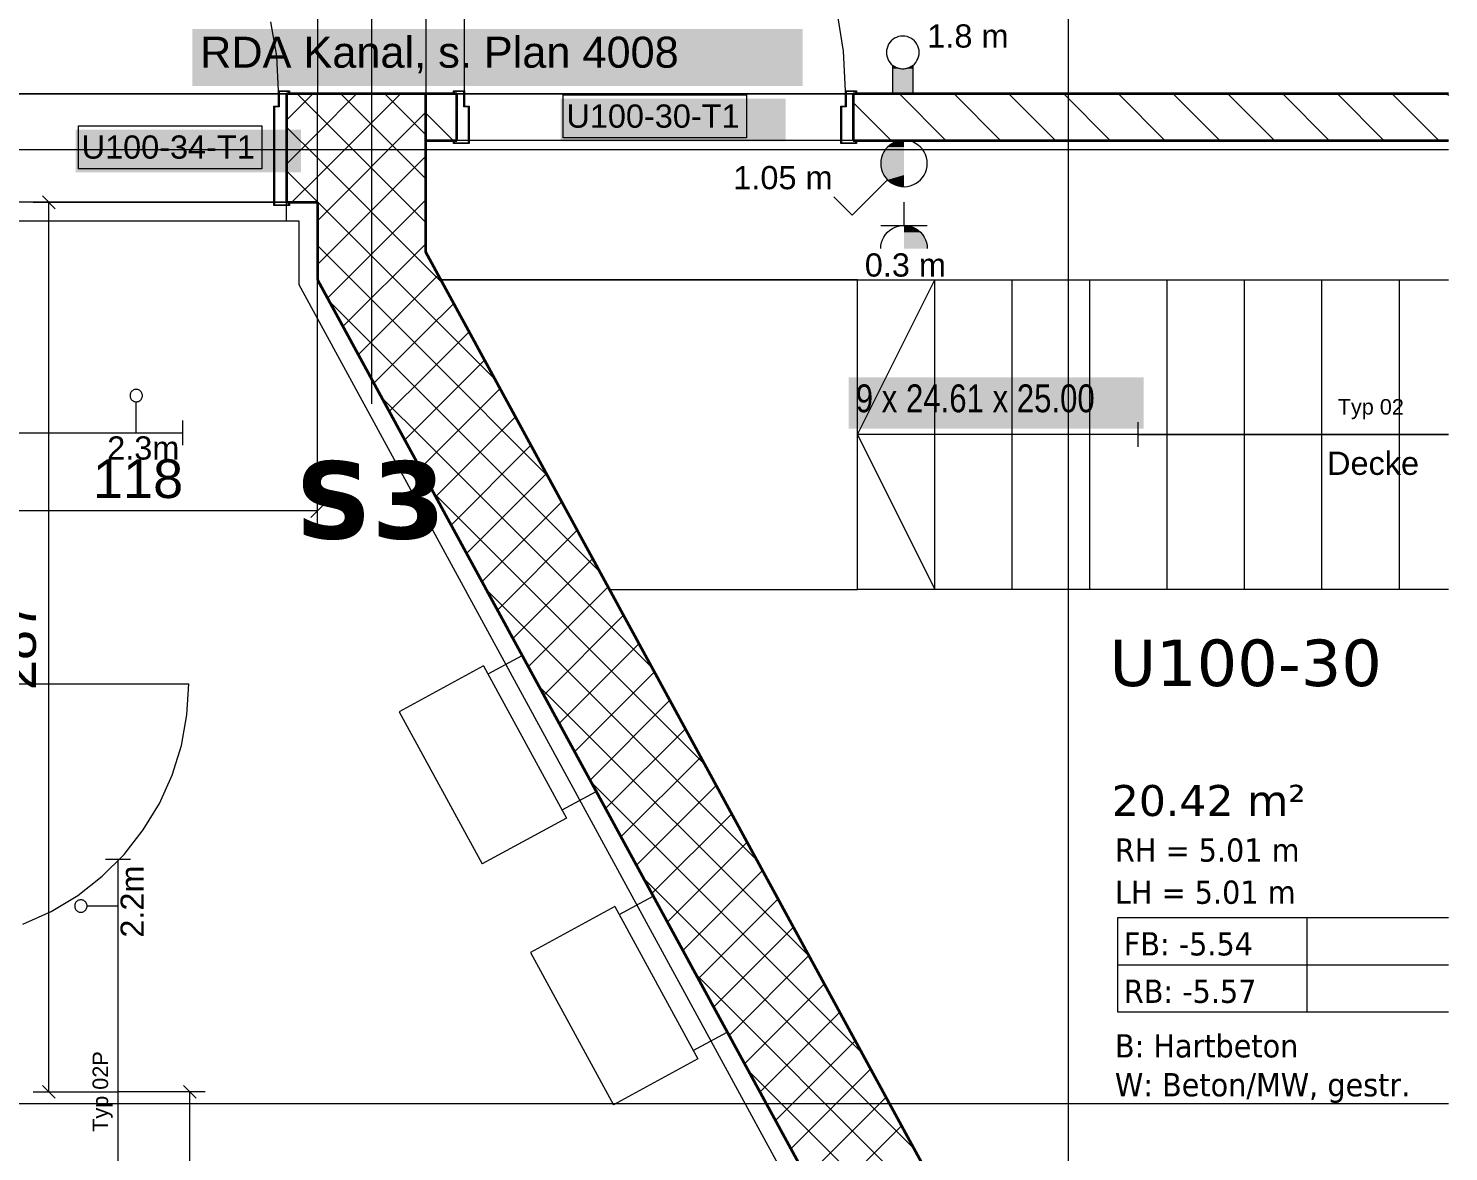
# Model space of a CAD drawing. Extents: x -1067 to 613, y -179 to 712.
# Drawn here: x 107.1 to 198.8, y 111.5 to 184 of the extents above; entities that cross this region are included whole.
import ezdxf
from ezdxf.lldxf.tags import DXFTag

# ---------------------------------------------------------------- set-up
doc = ezdxf.new("R2010")
doc.units = 0
doc.layers.get('0').update_dxf_attribs({"lineweight": 13})
for name, color, linetype, lineweight in [('A-____-NOTE-TEXT', 7, 'Continuous', 9), ('A-AREA-____-IDEN', 7, 'Continuous', 5), ('A-DOOR-____-IDEN', 7, 'Continuous', 5), ('A-DOOR-____-OTLN', 7, 'Continuous', 9), ('A-DOOR-FRAM-MCUT', 7, 'Continuous', 9), ('A-DOOR-OPNG-OTLN', 7, 'Continuous', 9), ('A-FLOR-____-OTLN', 7, 'Continuous', 9), ('A-FLOR-____-OVHD', 7, 'Strichpunkt - Fein', 9), ('A-WALL-____-MCUT', 7, 'Continuous', 35), ('A-WALL-____-PATT', 7, 'Continuous', 35), ('S-GRID-____-OTLN', 7, 'Continuous', 5), ('S-STRS-____-IDEN', 7, 'Continuous', 9), ('S-STRS-____-OTLN', 7, 'Continuous', 9)]:
    doc.layers.add(name, color=color, linetype=linetype, lineweight=lineweight)
for name, color, linetype, lineweight, true_color in [('A-DETL-____-OTLN', 5, 'Continuous', 9, 0x0000ff), ('EL01_VVV_Mass', 7, 'Continuous', 13, 0xb2b200), ('EL01_WAN_Brandmeldeanlagen', 7, 'Continuous', 13, 0xff8000), ('EL01_WAN_Kraft', 1, 'Continuous', 13, 0xff0000), ('EL01_WAN_Leuchten', 7, 'Continuous', 13, 0x0080ff), ('EL01_WAN_Leuchtentyp', 7, 'Continuous', 13, 0x0099ff), ('EL01_WAN_Licht', 7, 'Continuous', 13, 0x0080ff), ('S-GRID-____-IDEN', 7, 'Continuous', 9, 0x5555aa)]:
    doc.layers.add(name, color=color, linetype=linetype, lineweight=lineweight, true_color=true_color)
doc.styles.get("Standard").update_dxf_attribs({"font": 'arial.ttf'})
tags = doc.linetypes.add('_Rasterlinie_', pattern=[0.375, 0.2, -0.05, 0.075, -0.05]).pattern_tags.tags
tags[10:11] = [DXFTag(74, 4), DXFTag(75, 0), DXFTag(340, '0'), DXFTag(46, 1.0), DXFTag(50, 0.0), DXFTag(44, 0.0), DXFTag(45, 0.0)]
tags[8:9] = [DXFTag(74, 4), DXFTag(75, 0), DXFTag(340, '0'), DXFTag(46, 1.0), DXFTag(50, 0.0), DXFTag(44, 0.0), DXFTag(45, 0.0)]
tags[6:7] = [DXFTag(74, 4), DXFTag(75, 0), DXFTag(340, '0'), DXFTag(46, 1.0), DXFTag(50, 0.0), DXFTag(44, 0.0), DXFTag(45, 0.0)]
tags[4:5] = [DXFTag(74, 4), DXFTag(75, 0), DXFTag(340, '0'), DXFTag(46, 1.0), DXFTag(50, 0.0), DXFTag(44, 0.0), DXFTag(45, 0.0)]
tags = doc.linetypes.add('_Verdeckte Linien_', pattern=[0.15, 0.1, -0.05]).pattern_tags.tags
tags[6:7] = [DXFTag(74, 4), DXFTag(75, 0), DXFTag(340, '0'), DXFTag(46, 1.0), DXFTag(50, 0.0), DXFTag(44, 0.0), DXFTag(45, 0.0)]
tags[4:5] = [DXFTag(74, 4), DXFTag(75, 0), DXFTag(340, '0'), DXFTag(46, 1.0), DXFTag(50, 0.0), DXFTag(44, 0.0), DXFTag(45, 0.0)]
tags = doc.linetypes.add('Gestrichelt', pattern=[0.1, 0.05, -0.05]).pattern_tags.tags
tags[6:7] = [DXFTag(74, 4), DXFTag(75, 0), DXFTag(340, '0'), DXFTag(46, 1.0), DXFTag(50, 0.0), DXFTag(44, 0.0), DXFTag(45, 0.0)]
tags[4:5] = [DXFTag(74, 4), DXFTag(75, 0), DXFTag(340, '0'), DXFTag(46, 1.0), DXFTag(50, 0.0), DXFTag(44, 0.0), DXFTag(45, 0.0)]
tags = doc.linetypes.add('Grundrissdarstellung Sturz', pattern=[0.25, 0.15, -0.05, 0, -0.05]).pattern_tags.tags
tags[10:11] = [DXFTag(74, 4), DXFTag(75, 0), DXFTag(340, '0'), DXFTag(46, 1.0), DXFTag(50, 0.0), DXFTag(44, 0.0), DXFTag(45, 0.0)]
tags[8:9] = [DXFTag(74, 4), DXFTag(75, 0), DXFTag(340, '0'), DXFTag(46, 1.0), DXFTag(50, 0.0), DXFTag(44, 0.0), DXFTag(45, 0.0)]
tags[6:7] = [DXFTag(74, 4), DXFTag(75, 0), DXFTag(340, '0'), DXFTag(46, 1.0), DXFTag(50, 0.0), DXFTag(44, 0.0), DXFTag(45, 0.0)]
tags[4:5] = [DXFTag(74, 4), DXFTag(75, 0), DXFTag(340, '0'), DXFTag(46, 1.0), DXFTag(50, 0.0), DXFTag(44, 0.0), DXFTag(45, 0.0)]
tags = doc.linetypes.add('Strichpunkt - Fein', pattern=[0.2, 0.1, -0.05, 0, -0.05]).pattern_tags.tags
tags[10:11] = [DXFTag(74, 4), DXFTag(75, 0), DXFTag(340, '0'), DXFTag(46, 1.0), DXFTag(50, 0.0), DXFTag(44, 0.0), DXFTag(45, 0.0)]
tags[8:9] = [DXFTag(74, 4), DXFTag(75, 0), DXFTag(340, '0'), DXFTag(46, 1.0), DXFTag(50, 0.0), DXFTag(44, 0.0), DXFTag(45, 0.0)]
tags[6:7] = [DXFTag(74, 4), DXFTag(75, 0), DXFTag(340, '0'), DXFTag(46, 1.0), DXFTag(50, 0.0), DXFTag(44, 0.0), DXFTag(45, 0.0)]
tags[4:5] = [DXFTag(74, 4), DXFTag(75, 0), DXFTag(340, '0'), DXFTag(46, 1.0), DXFTag(50, 0.0), DXFTag(44, 0.0), DXFTag(45, 0.0)]

# ---------------------------------------------------------------- blocks, each defined once
blk = doc.blocks.new('Referenz-A0UNPC4Q6I', base_point=(-1062.181, -175.856))
at = {"layer": 'A-____-NOTE-TEXT', "color": 7, "linetype": 'Continuous', "lineweight": 5, "ltscale": 0.13, "true_color": 0xffffff}
for points in [[(117.732, 180.295), (157.133, 180.295), (117.732, 183.97)], [(157.133, 180.295), (117.732, 183.97), (157.133, 183.97)]]:
    blk.add_solid(points, dxfattribs=at)
at = {"layer": 'A-AREA-____-IDEN', "color": 0, "linetype": 'Continuous', "ltscale": 0.13}
for p, q in [((177.484, 126.599), (198.844, 126.599)), ((177.484, 120.476), (177.484, 126.599)), ((189.684, 126.599), (189.684, 120.476)), ((177.484, 123.538), (198.844, 123.538)), ((198.844, 120.476), (177.484, 120.476))]:
    blk.add_line(p, q, dxfattribs=at)
at = {"layer": 'A-DETL-____-OTLN', "color": 0, "linetype": 'Gestrichelt', "ltscale": 0.13}
for p, q in [((136.823, 142.32), (139.018, 143.516)), ((136.536, 142.847), (131.091, 139.881)), ((136.536, 142.847), (141.893, 133.012)), ((136.536, 142.847), (141.893, 133.012)), ((131.091, 139.881), (136.449, 130.046)), ((141.606, 133.539), (143.802, 134.734)), ((141.893, 133.012), (136.449, 130.046)), ((145.29, 126.777), (147.485, 127.973)), ((145.003, 127.304), (139.558, 124.338)), ((145.003, 127.304), (150.36, 117.468)), ((145.003, 127.304), (150.36, 117.468)), ((139.558, 124.338), (144.916, 114.502)), ((150.073, 117.995), (152.269, 119.191)), ((150.36, 117.468), (144.916, 114.502))]:
    blk.add_line(p, q, dxfattribs=at)
at = {"layer": 'A-DOOR-____-IDEN', "color": 0, "linetype": 'Continuous', "ltscale": 0.13}
for p, q in [((141.682, 179.712), (153.522, 179.712)), ((141.682, 176.932), (141.682, 179.712)), ((153.522, 179.712), (153.522, 176.932)), ((110.382, 177.712), (122.222, 177.712)), ((110.382, 174.932), (110.382, 177.712)), ((122.222, 177.712), (122.222, 174.932)), ((153.522, 176.932), (141.682, 176.932)), ((122.222, 174.932), (110.382, 174.932))]:
    blk.add_line(p, q, dxfattribs=at)
at = {"layer": 'A-DOOR-____-IDEN', "color": 7, "linetype": 'Continuous', "ltscale": 0.13, "true_color": 0xffffff}
for points in [[(141.507, 176.71), (156.046, 176.71), (141.507, 179.469)], [(156.046, 176.71), (141.507, 179.469), (156.046, 179.469)], [(110.207, 174.71), (124.746, 174.71), (110.207, 177.469)], [(124.746, 174.71), (110.207, 177.469), (124.746, 177.469)]]:
    blk.add_solid(points, dxfattribs=at)
at = {"layer": 'A-DOOR-____-OTLN', "color": 0, "linetype": 'Grundrissdarstellung Sturz', "ltscale": 0.13}
for p, q in [((125.803, 207.776), (125.803, 179.776)), ((132.803, 207.776), (132.803, 179.776)), ((123.803, 179.776), (102.803, 179.776)), ((160.403, 179.776), (134.803, 179.776)), ((160.403, 176.776), (134.803, 176.776)), ((123.803, 172.776), (102.803, 172.776))]:
    blk.add_line(p, q, dxfattribs=at)
at = {"layer": 'A-DOOR-FRAM-MCUT', "color": 0, "linetype": 'Continuous', "ltscale": 0.13}
for p, q in [((123.303, 178.976), (123.303, 179.976)), ((123.303, 179.976), (124.003, 179.976)), ((123.343, 179.936), (123.343, 178.936)), ((123.963, 179.936), (123.343, 179.936)), ((123.963, 179.776), (123.963, 179.936)), ((124.003, 179.776), (123.963, 179.776)), ((124.003, 179.976), (124.003, 179.776)), ((134.603, 179.776), (134.603, 179.976)), ((134.603, 179.976), (135.303, 179.976)), ((134.643, 179.776), (134.603, 179.776)), ((134.643, 179.936), (134.643, 179.776)), ((135.263, 179.936), (134.643, 179.936)), ((135.263, 178.936), (135.263, 179.936)), ((135.303, 179.976), (135.303, 178.976)), ((159.903, 178.976), (159.903, 179.976)), ((159.903, 179.976), (160.603, 179.976)), ((159.943, 179.936), (159.943, 178.936)), ((160.563, 179.936), (159.943, 179.936)), ((160.563, 179.776), (160.563, 179.936)), ((160.603, 179.776), (160.563, 179.776)), ((160.603, 179.976), (160.603, 179.776)), ((123.003, 178.976), (123.303, 178.976)), ((123.003, 172.576), (123.003, 178.976)), ((123.043, 178.936), (123.043, 172.616)), ((123.343, 178.936), (123.043, 178.936)), ((135.563, 178.936), (135.263, 178.936)), ((135.303, 178.976), (135.603, 178.976)), ((135.563, 176.616), (135.563, 178.936)), ((135.603, 178.976), (135.603, 176.576)), ((159.603, 178.976), (159.903, 178.976)), ((159.603, 176.576), (159.603, 178.976)), ((159.643, 178.936), (159.643, 176.616)), ((159.943, 178.936), (159.643, 178.936)), ((134.603, 176.776), (134.643, 176.776)), ((134.603, 176.576), (134.603, 176.776)), ((135.603, 176.576), (134.603, 176.576)), ((134.643, 176.776), (134.643, 176.616)), ((134.643, 176.616), (135.563, 176.616)), ((160.603, 176.576), (159.603, 176.576)), ((159.643, 176.616), (160.563, 176.616)), ((160.563, 176.776), (160.603, 176.776)), ((160.563, 176.616), (160.563, 176.776)), ((160.603, 176.776), (160.603, 176.576)), ((124.003, 172.576), (123.003, 172.576)), ((123.043, 172.616), (123.963, 172.616)), ((123.963, 172.776), (124.003, 172.776)), ((123.963, 172.616), (123.963, 172.776)), ((124.003, 172.776), (124.003, 172.576))]:
    blk.add_line(p, q, dxfattribs=at)
at = {"layer": 'A-DOOR-OPNG-OTLN', "color": 0, "linetype": 'Continuous', "ltscale": 0.13}
for p, q in [((135.303, 179.976), (135.303, 204.576)), ((123.177, 182.215), (122.802, 184.426)), ((159.768, 182.547), (159.365, 185.09)), ((159.903, 179.976), (159.768, 182.547)), ((123.303, 179.976), (123.177, 182.215)), ((100.903, 141.676), (117.503, 141.676)), ((117.382, 139.675), (117.503, 141.676)), ((117.021, 137.703), (117.382, 139.675)), ((116.424, 135.789), (117.021, 137.703)), ((115.602, 133.961), (116.424, 135.789)), ((114.565, 132.246), (115.602, 133.961)), ((113.328, 130.668), (114.565, 132.246)), ((111.911, 129.251), (113.328, 130.668)), ((110.333, 128.014), (111.911, 129.251)), ((108.617, 126.977), (110.333, 128.014)), ((106.789, 126.155), (108.617, 126.977))]:
    blk.add_line(p, q, dxfattribs=at)
at = {"layer": 'A-FLOR-____-OTLN', "color": 0, "linetype": 'Continuous', "ltscale": 0.13}
for p, q in [((103.303, 179.776), (123.303, 179.776)), ((123.343, 179.776), (123.803, 179.776)), ((134.803, 179.776), (135.263, 179.776)), ((135.303, 179.776), (159.903, 179.776)), ((159.943, 179.776), (160.403, 179.776)), ((135.563, 176.776), (134.803, 176.776)), ((159.603, 176.776), (135.603, 176.776)), ((160.403, 176.776), (159.643, 176.776)), ((123.004, 172.776), (103.602, 172.776)), ((123.803, 172.776), (123.043, 172.776)), ((133.774, 167.776), (198.844, 167.776))]:
    blk.add_line(p, q, dxfattribs=at)
at = {"layer": 'A-FLOR-____-OVHD', "color": 0, "linetype": 'Strichpunkt - Fein', "ltscale": 0.13}
for p, q in [((123.803, 171.576), (123.803, 172.776)), ((42.203, 171.576), (124.603, 171.576)), ((124.603, 171.576), (124.603, 167.47)), ((124.603, 167.47), (169.103, 85.779))]:
    blk.add_line(p, q, dxfattribs=at)
at = {"layer": 'A-WALL-____-MCUT', "color": 0, "linetype": 'Continuous', "ltscale": 0.35}
for p, q in [((123.803, 179.776), (123.803, 172.776)), ((134.803, 179.776), (123.803, 179.776)), ((132.803, 169.559), (132.803, 179.776)), ((134.803, 176.776), (134.803, 179.776)), ((198.844, 179.776), (160.403, 179.776)), ((160.403, 179.776), (160.403, 176.776)), ((132.803, 176.776), (134.803, 176.776)), ((160.403, 176.776), (198.844, 176.776)), ((123.803, 172.776), (125.803, 172.776)), ((125.803, 172.776), (125.803, 167.776)), ((178.303, 86.031), (132.803, 169.559)), ((125.803, 167.776), (170.303, 86.084))]:
    blk.add_line(p, q, dxfattribs=at)
at = {"layer": 'A-WALL-____-MCUT', "color": 0, "linetype": 'Continuous', "lineweight": 9, "ltscale": 0.13}
blk.add_line((125.803, 172.776), (125.803, 179.776), dxfattribs=at)
at = {"layer": 'A-WALL-____-PATT', "color": 0, "linetype": 'Continuous', "lineweight": 9, "ltscale": 0.13}
for p, q in [((123.803, 178.073), (125.505, 179.776)), ((125.803, 178.468), (124.495, 179.776)), ((125.803, 177.245), (128.334, 179.776)), ((125.803, 174.416), (131.162, 179.776)), ((132.803, 174.296), (127.323, 179.776)), ((132.803, 177.125), (130.152, 179.776)), ((163.386, 179.776), (166.386, 176.776)), ((166.921, 179.776), (169.921, 176.776)), ((170.457, 179.776), (173.457, 176.776)), ((173.992, 179.776), (176.992, 176.776)), ((177.528, 179.776), (180.528, 176.776)), ((181.064, 179.776), (184.064, 176.776)), ((184.599, 179.776), (187.599, 176.776)), ((188.135, 179.776), (191.135, 176.776)), ((191.67, 179.776), (194.67, 176.776)), ((195.206, 179.776), (198.206, 176.776)), ((198.741, 179.776), (198.844, 179.673)), ((160.403, 179.223), (162.85, 176.776)), ((125.803, 171.588), (132.803, 178.588)), ((132.803, 171.468), (125.803, 178.468)), ((132.803, 178.539), (134.566, 176.776)), ((125.803, 175.639), (123.803, 177.639)), ((123.803, 175.245), (125.803, 177.245)), ((125.803, 168.76), (132.803, 175.76)), ((132.803, 168.639), (125.803, 175.639)), ((125.803, 172.811), (123.803, 174.811)), ((124.162, 172.776), (125.803, 174.416)), ((132.803, 165.811), (125.803, 172.811)), ((126.453, 166.582), (132.803, 172.931)), ((132.803, 162.982), (125.803, 169.982)), ((127.451, 164.751), (132.803, 170.103)), ((133.903, 167.539), (132.803, 168.639)), ((132.803, 167.274), (133.609, 168.08)), ((128.448, 162.92), (132.803, 167.274)), ((132.803, 160.154), (126.547, 166.41)), ((132.803, 164.446), (134.606, 166.249)), ((137.287, 161.327), (132.803, 165.811)), ((129.446, 161.089), (132.803, 164.446)), ((132.803, 161.617), (135.603, 164.418)), ((140.671, 155.114), (132.803, 162.982)), ((132.803, 158.789), (136.601, 162.587)), ((130.443, 159.258), (132.803, 161.617)), ((132.803, 155.961), (137.598, 160.756)), ((132.803, 157.326), (129.931, 160.198)), ((144.056, 148.901), (132.803, 160.154)), ((131.441, 157.427), (132.803, 158.789)), ((133.435, 153.765), (138.596, 158.925)), ((147.44, 142.689), (132.803, 157.326)), ((134.433, 151.934), (139.593, 157.094)), ((132.438, 155.596), (132.803, 155.961)), ((135.43, 150.102), (140.59, 155.263)), ((150.824, 136.476), (133.315, 153.985)), ((136.428, 148.271), (141.588, 153.432)), ((137.425, 146.44), (142.585, 151.601)), ((138.422, 144.609), (143.583, 149.77)), ((154.208, 130.263), (136.7, 147.772)), ((139.42, 142.778), (144.58, 147.939)), ((140.417, 140.947), (145.577, 146.108)), ((141.415, 139.116), (146.575, 144.277)), ((142.412, 137.285), (147.572, 142.446)), ((157.593, 124.051), (140.084, 141.559)), ((143.409, 135.454), (148.57, 140.615)), ((144.407, 133.623), (149.567, 138.784)), ((145.404, 131.792), (150.565, 136.953)), ((160.977, 117.838), (143.468, 135.347)), ((146.402, 129.961), (151.562, 135.122)), ((147.399, 128.13), (152.559, 133.291)), ((148.397, 126.299), (153.557, 131.46)), ((149.394, 124.468), (154.554, 129.629)), ((164.361, 111.625), (146.852, 129.134)), ((150.391, 122.637), (155.552, 127.798)), ((151.389, 120.806), (156.549, 125.967)), ((152.386, 118.975), (157.546, 124.136)), ((167.745, 105.413), (150.237, 122.921)), ((153.384, 117.144), (158.544, 122.305)), ((154.381, 115.313), (159.541, 120.473)), ((155.378, 113.482), (160.539, 118.642)), ((171.13, 99.2), (153.621, 116.709)), ((156.376, 111.651), (161.536, 116.811)), ((157.373, 109.82), (162.534, 114.98)), ((158.371, 107.989), (163.531, 113.149))]:
    blk.add_line(p, q, dxfattribs=at)
at = {"layer": 'S-GRID-____-OTLN', "color": 0, "linetype": '_Rasterlinie_', "ltscale": 0.13}
for p, q in [((129.303, 560.559), (129.303, 159.768)), ((174.303, -171.085), (174.303, 546.376)), ((-101.097, 176.176), (198.844, 176.176)), ((-117.097, 114.576), (198.844, 114.576))]:
    blk.add_line(p, q, dxfattribs=at)
at = {"layer": 'S-STRS-____-IDEN', "color": 7, "linetype": 'Continuous', "lineweight": 5, "ltscale": 0.13, "true_color": 0xffffff}
for points in [[(179.164, 158.156), (160.114, 158.156), (179.164, 161.467)], [(160.114, 158.156), (179.164, 161.467), (160.114, 161.467)], [(179.164, 161.467), (160.114, 161.467), (160.114, 161.467)], [(179.164, 158.156), (179.164, 158.156), (160.114, 158.156)]]:
    blk.add_solid(points, dxfattribs=at)
at = {"layer": 'S-STRS-____-OTLN', "color": 0, "linetype": 'Continuous', "ltscale": 0.13}
for p, q in [((160.669, 167.776), (133.774, 167.776)), ((160.669, 147.776), (160.669, 167.776)), ((160.669, 157.776), (165.669, 167.776)), ((165.669, 147.776), (165.669, 167.776)), ((170.669, 147.776), (170.669, 167.776)), ((175.669, 147.776), (175.669, 167.776)), ((180.669, 147.776), (180.669, 167.776)), ((185.669, 147.776), (185.669, 167.776)), ((190.669, 147.776), (190.669, 167.776)), ((195.669, 147.776), (195.669, 167.776)), ((165.669, 157.776), (160.669, 157.776)), ((160.669, 157.776), (165.669, 147.776)), ((170.669, 157.776), (165.669, 157.776)), ((175.669, 157.776), (170.669, 157.776)), ((180.669, 157.776), (175.669, 157.776)), ((185.669, 157.776), (180.669, 157.776)), ((190.669, 157.776), (185.669, 157.776)), ((195.669, 157.776), (190.669, 157.776)), ((198.844, 157.776), (195.669, 157.776)), ((144.669, 147.776), (160.669, 147.776)), ((165.669, 147.776), (160.669, 147.776)), ((170.669, 147.776), (165.669, 147.776)), ((175.669, 147.776), (170.669, 147.776)), ((180.669, 147.776), (175.669, 147.776)), ((185.669, 147.776), (180.669, 147.776)), ((190.669, 147.776), (185.669, 147.776)), ((195.669, 147.776), (190.669, 147.776)), ((198.844, 147.776), (195.669, 147.776))]:
    blk.add_line(p, q, dxfattribs=at)
at = {"layer": 'S-STRS-____-OTLN', "color": 0, "linetype": '_Verdeckte Linien_', "ltscale": 0.13}
for p, q in [((160.669, 147.776), (160.669, 167.776)), ((165.669, 147.776), (165.669, 167.776)), ((170.669, 147.776), (170.669, 167.776)), ((175.669, 147.776), (175.669, 167.776)), ((180.669, 147.776), (180.669, 167.776)), ((185.669, 147.776), (185.669, 167.776)), ((190.669, 147.776), (190.669, 167.776)), ((195.669, 147.776), (195.669, 167.776))]:
    blk.add_line(p, q, dxfattribs=at)
at = {"layer": 'A-____-NOTE-TEXT', "color": 0, "linetype": 'Continuous', "lineweight": 5, "ltscale": 0.13, "insert": (118.232, 183.47), "char_height": 2, "attachment_point": 1}
blk.add_mtext('{\\fArial;RDA Kanal, s. Plan 4008}', dxfattribs=at)
at = {"layer": 'A-AREA-____-IDEN', "color": 0, "linetype": 'Continuous', "ltscale": 0.13, "attachment_point": 1}
for s, insert, char_height in [('{\\fVerdana;U100-30}', (176.948, 144.539), 3), ('{\\fVerdana;20.42 m²}', (177.1, 135.146), 2), ('{\\W0.9;\\fVerdana;RH = 5.01 m}', (177.298, 131.697), 1.5), ('{\\W0.9;\\fVerdana;LH = 5.01 m}', (177.298, 128.976), 1.5), ('{\\W0.9;\\fVerdana;FB: -5.54}', (177.875, 125.64), 1.5), ('{\\W0.9;\\fVerdana;RB: -5.57}', (177.875, 122.578), 1.5), ('{\\W0.9;\\fVerdana;B: Hartbeton}', (177.298, 119.054), 1.5), ('{\\W0.9;\\fVerdana;W: Beton/MW, gestr.}', (177.298, 116.54), 1.5)]:
    blk.add_mtext(s, dxfattribs=dict(at, insert=insert, char_height=char_height))
at = {"layer": 'A-DOOR-____-IDEN', "color": 0, "linetype": 'Continuous', "ltscale": 0.13, "char_height": 1.5, "attachment_point": 1}
for s, insert in [('{\\fArial;U100-30-T1}', (141.882, 179.094)), ('{\\fArial;U100-34-T1}', (110.582, 177.094))]:
    blk.add_mtext(s, dxfattribs=dict(at, insert=insert))
at = {"layer": 'S-GRID-____-IDEN', "color": 0, "linetype": 'Continuous', "lineweight": 5, "ltscale": 0.13, "insert": (124.373, 156.058), "char_height": 5, "attachment_point": 1}
blk.add_mtext('{\\fVerdana|b1|i0;S3}', dxfattribs=at)
at = {"layer": 'S-STRS-____-IDEN', "color": 0, "linetype": 'Continuous', "lineweight": 5, "ltscale": 0.13, "insert": (160.564, 161.017), "char_height": 1.8, "attachment_point": 1}
blk.add_mtext('{\\W0.8;\\fArial;9 x 24.61 x 25.00}', dxfattribs=at)
blk = doc.blocks.new('Maß-A0UNPCFW6I', base_point=(101.695, 151.845))
at = {"color": 0, "lineweight": -2}
for p, q in [((125.805, 151.845), (125.805, 172.776)), ((102.109, 151.845), (102.109, 157.892)), ((101.695, 152.431), (102.522, 153.258)), ((125.391, 152.431), (126.219, 153.258)), ((125.805, 152.845), (102.109, 152.845))]:
    blk.add_line(p, q, dxfattribs=at)
at = {"color": 0, "lineweight": -2, "insert": (111.313, 156.178), "char_height": 2.5, "attachment_point": 1}
blk.add_mtext('{\\fArial;118}', dxfattribs=at)
blk = doc.blocks.new('Maß-A0UNPCIS6I', base_point=(105.13, 114.918))
at = {"color": 0, "lineweight": -2}
for p, q in [((107.463, 172.776), (125.805, 172.776)), ((108.05, 173.189), (108.877, 172.362)), ((108.463, 115.332), (108.463, 172.776)), ((108.05, 115.745), (108.877, 114.918)), ((107.463, 115.332), (112.934, 115.332))]:
    blk.add_line(p, q, dxfattribs=at)
at = {"color": 0, "lineweight": -2, "insert": (105.13, 141.27), "char_height": 2.5, "attachment_point": 1, "rotation": 90}
blk.add_mtext('{\\fArial;287}', dxfattribs=at)
blk = doc.blocks.new('Schalter_ Schema 0_ AP-A0UNPCKM6I', base_point=(159.143, 171.942))
at = {"color": 0, "lineweight": -2}
for p, q in [((162.492, 176.198), (162.383, 176.035)), ((162.622, 176.346), (162.492, 176.198)), ((162.769, 176.475), (162.622, 176.346)), ((162.932, 176.584), (162.769, 176.475)), ((163.108, 176.671), (162.932, 176.584)), ((163.294, 176.734), (163.108, 176.671)), ((163.487, 176.772), (163.294, 176.734)), ((163.682, 176.785), (163.487, 176.772)), ((163.878, 176.772), (163.682, 176.785)), ((164.071, 176.734), (163.878, 176.772)), ((164.256, 176.671), (164.071, 176.734)), ((164.432, 176.584), (164.256, 176.671)), ((164.595, 176.475), (164.432, 176.584)), ((164.743, 176.346), (164.595, 176.475)), ((164.872, 176.198), (164.743, 176.346)), ((164.981, 176.035), (164.872, 176.198)), ((162.195, 175.481), (162.182, 175.285)), ((162.182, 175.285), (162.195, 175.089)), ((162.233, 175.673), (162.195, 175.481)), ((162.297, 175.859), (162.233, 175.673)), ((162.383, 176.035), (162.297, 175.859)), ((165.068, 175.859), (164.981, 176.035)), ((165.131, 175.673), (165.068, 175.859)), ((165.169, 175.481), (165.131, 175.673)), ((165.182, 175.285), (165.169, 175.481)), ((165.169, 175.089), (165.182, 175.285)), ((162.195, 175.089), (162.233, 174.897)), ((162.233, 174.897), (162.297, 174.711)), ((162.297, 174.711), (162.383, 174.535)), ((162.383, 174.535), (162.492, 174.372)), ((162.492, 174.372), (162.622, 174.224)), ((164.743, 174.224), (164.872, 174.372)), ((164.872, 174.372), (164.981, 174.535)), ((164.981, 174.535), (165.068, 174.711)), ((165.068, 174.711), (165.131, 174.897)), ((165.131, 174.897), (165.169, 175.089)), ((162.622, 174.225), (160.34, 171.942)), ((162.622, 174.224), (162.769, 174.095)), ((162.769, 174.095), (162.932, 173.986)), ((162.932, 173.986), (163.108, 173.899)), ((163.108, 173.899), (163.294, 173.836)), ((163.294, 173.836), (163.487, 173.798)), ((163.487, 173.798), (163.682, 173.785)), ((163.682, 173.785), (163.878, 173.798)), ((163.878, 173.798), (164.071, 173.836)), ((164.071, 173.836), (164.256, 173.899)), ((164.256, 173.899), (164.432, 173.986)), ((164.432, 173.986), (164.595, 174.095)), ((164.595, 174.095), (164.743, 174.224)), ((160.34, 171.942), (159.143, 173.139))]:
    blk.add_line(p, q, dxfattribs=at)
for points in [[(163.682, 176.035), (162.383, 176.035), (163.682, 176.346)], [(162.383, 176.035), (163.682, 176.346), (162.622, 176.346)], [(163.682, 176.346), (162.622, 176.346), (163.682, 176.584)], [(162.622, 176.346), (163.682, 176.584), (162.932, 176.584)], [(163.682, 176.584), (162.932, 176.584), (163.682, 176.734)], [(162.932, 176.584), (163.682, 176.734), (163.294, 176.734)], [(163.682, 176.734), (163.294, 176.734), (163.682, 176.785)], [(163.682, 175.285), (162.182, 175.285), (163.682, 175.673)], [(162.182, 175.285), (163.682, 175.673), (162.233, 175.673)], [(162.233, 174.897), (163.682, 175.285), (162.182, 175.285)], [(163.682, 175.673), (162.233, 175.673), (163.682, 176.035)], [(162.233, 175.673), (163.682, 176.035), (162.383, 176.035)], [(163.682, 174.897), (162.233, 174.897), (163.682, 175.285)], [(162.383, 174.535), (163.682, 174.897), (162.233, 174.897)], [(163.682, 174.535), (162.383, 174.535), (163.682, 174.897)], [(162.622, 174.224), (163.682, 174.535), (162.383, 174.535)], [(163.682, 174.224), (162.622, 174.224), (163.682, 174.535)], [(162.932, 173.986), (163.682, 174.224), (162.622, 174.224)], [(163.682, 173.986), (162.932, 173.986), (163.682, 174.224)], [(163.294, 173.836), (163.682, 173.986), (162.932, 173.986)], [(163.682, 173.836), (163.294, 173.836), (163.682, 173.986)], [(163.682, 173.785), (163.682, 173.836), (163.294, 173.836)]]:
    blk.add_solid(points, dxfattribs=at)
blk = doc.blocks.new('Absolute Höhe-A0UNPCKO6I', base_point=(152.662, 173.621))
at = {"color": 0, "lineweight": -2, "insert": (152.662, 175.121), "char_height": 1.5, "attachment_point": 1}
blk.add_mtext('{\\fArial;1.05 m}', dxfattribs=at)
blk = doc.blocks.new('Maß-A0UNPCNO6I', base_point=(104.011, 44.159))
at = {"color": 0, "lineweight": -2}
for p, q in [((117.15, 115.745), (117.977, 114.918)), ((118.563, 115.332), (112.934, 115.332)), ((117.563, 44.573), (117.563, 115.332)), ((117.15, 44.986), (117.977, 44.159)), ((118.563, 44.573), (104.011, 44.573))]:
    blk.add_line(p, q, dxfattribs=at)
at = {"color": 0, "lineweight": -2, "insert": (114.23, 77.198), "char_height": 2.5, "attachment_point": 1, "rotation": 90}
blk.add_mtext('{\\fArial;354}', dxfattribs=at)
blk = doc.blocks.new('LED-Langfeldleuchte 37W-A0UNPCR06I', base_point=(178.805, 156.976))
at = {"color": 0, "lineweight": -2}
for p, q in [((178.805, 156.976), (178.805, 158.576)), ((178.805, 157.776), (198.844, 157.776))]:
    blk.add_line(p, q, dxfattribs=at)
blk = doc.blocks.new('Bemerkung 1-A0UNPCR26I', base_point=(191.687, 159.07))
at = {"color": 0, "lineweight": -2, "insert": (191.687, 160.07), "char_height": 1, "attachment_point": 1}
blk.add_mtext('{\\fArial;Typ 02}', dxfattribs=at)
blk = doc.blocks.new('Absolute Höhe-A0UNPCR46I', base_point=(190.997, 155.173))
at = {"color": 0, "lineweight": -2, "insert": (190.997, 156.673), "char_height": 1.5, "attachment_point": 1}
blk.add_mtext('{\\fArial;Decke}', dxfattribs=at)
blk = doc.blocks.new('LED-Langfeldleuchte 37W-A0UNPCTS6I', base_point=(87.109, 157.092))
at = {"color": 0, "lineweight": -2}
for p, q in [((89.762, 160.492), (89.739, 160.445)), ((89.791, 160.535), (89.762, 160.492)), ((89.826, 160.574), (89.791, 160.535)), ((89.865, 160.609), (89.826, 160.574)), ((89.909, 160.638), (89.865, 160.609)), ((89.955, 160.661), (89.909, 160.638)), ((90.005, 160.678), (89.955, 160.661)), ((90.056, 160.688), (90.005, 160.678)), ((90.109, 160.692), (90.056, 160.688)), ((90.161, 160.688), (90.109, 160.692)), ((90.212, 160.678), (90.161, 160.688)), ((90.262, 160.661), (90.212, 160.678)), ((90.309, 160.638), (90.262, 160.661)), ((90.352, 160.609), (90.309, 160.638)), ((90.391, 160.574), (90.352, 160.609)), ((90.426, 160.535), (90.391, 160.574)), ((90.455, 160.492), (90.426, 160.535)), ((90.478, 160.445), (90.455, 160.492)), ((113.762, 160.492), (113.739, 160.445)), ((113.791, 160.535), (113.762, 160.492)), ((113.826, 160.574), (113.791, 160.535)), ((113.865, 160.609), (113.826, 160.574)), ((113.909, 160.638), (113.865, 160.609)), ((113.955, 160.661), (113.909, 160.638)), ((114.005, 160.678), (113.955, 160.661)), ((114.056, 160.688), (114.005, 160.678)), ((114.109, 160.692), (114.056, 160.688)), ((114.161, 160.688), (114.109, 160.692)), ((114.212, 160.678), (114.161, 160.688)), ((114.262, 160.661), (114.212, 160.678)), ((114.309, 160.638), (114.262, 160.661)), ((114.352, 160.609), (114.309, 160.638)), ((114.391, 160.574), (114.352, 160.609)), ((114.426, 160.535), (114.391, 160.574)), ((114.455, 160.492), (114.426, 160.535)), ((114.478, 160.445), (114.455, 160.492)), ((89.712, 160.344), (89.709, 160.292)), ((89.709, 160.292), (89.712, 160.239)), ((89.722, 160.395), (89.712, 160.344)), ((89.712, 160.239), (89.722, 160.188)), ((89.739, 160.445), (89.722, 160.395)), ((89.722, 160.188), (89.739, 160.139)), ((89.739, 160.139), (89.762, 160.092)), ((89.762, 160.092), (89.791, 160.048)), ((89.791, 160.048), (89.826, 160.009)), ((89.826, 160.009), (89.865, 159.974)), ((89.865, 159.974), (89.909, 159.945)), ((89.909, 159.945), (89.955, 159.922)), ((89.955, 159.922), (90.005, 159.905)), ((90.005, 159.905), (90.056, 159.895)), ((90.056, 159.895), (90.109, 159.892)), ((90.109, 159.892), (90.161, 159.895)), ((90.109, 157.892), (90.109, 159.892)), ((90.161, 159.895), (90.212, 159.905)), ((90.212, 159.905), (90.262, 159.922)), ((90.262, 159.922), (90.309, 159.945)), ((90.309, 159.945), (90.352, 159.974)), ((90.352, 159.974), (90.391, 160.009)), ((90.391, 160.009), (90.426, 160.048)), ((90.426, 160.048), (90.455, 160.092)), ((90.455, 160.092), (90.478, 160.139)), ((90.495, 160.395), (90.478, 160.445)), ((90.478, 160.139), (90.495, 160.188)), ((90.505, 160.344), (90.495, 160.395)), ((90.495, 160.188), (90.505, 160.239)), ((90.509, 160.292), (90.505, 160.344)), ((90.505, 160.239), (90.509, 160.292)), ((113.712, 160.344), (113.709, 160.292)), ((113.709, 160.292), (113.712, 160.239)), ((113.722, 160.395), (113.712, 160.344)), ((113.712, 160.239), (113.722, 160.188)), ((113.739, 160.445), (113.722, 160.395)), ((113.722, 160.188), (113.739, 160.139)), ((113.739, 160.139), (113.762, 160.092)), ((113.762, 160.092), (113.791, 160.048)), ((113.791, 160.048), (113.826, 160.009)), ((113.826, 160.009), (113.865, 159.974)), ((113.865, 159.974), (113.909, 159.945)), ((113.909, 159.945), (113.955, 159.922)), ((113.955, 159.922), (114.005, 159.905)), ((114.005, 159.905), (114.056, 159.895)), ((114.056, 159.895), (114.109, 159.892)), ((114.109, 159.892), (114.161, 159.895)), ((114.109, 157.892), (114.109, 159.892)), ((114.161, 159.895), (114.212, 159.905)), ((114.212, 159.905), (114.262, 159.922)), ((114.262, 159.922), (114.309, 159.945)), ((114.309, 159.945), (114.352, 159.974)), ((114.352, 159.974), (114.391, 160.009)), ((114.391, 160.009), (114.426, 160.048)), ((114.426, 160.048), (114.455, 160.092)), ((114.455, 160.092), (114.478, 160.139)), ((114.495, 160.395), (114.478, 160.445)), ((114.478, 160.139), (114.495, 160.188)), ((114.505, 160.344), (114.495, 160.395)), ((114.495, 160.188), (114.505, 160.239)), ((114.509, 160.292), (114.505, 160.344)), ((114.505, 160.239), (114.509, 160.292)), ((87.109, 157.092), (87.109, 158.692)), ((117.109, 157.092), (117.109, 158.692)), ((87.109, 157.892), (117.109, 157.892))]:
    blk.add_line(p, q, dxfattribs=at)
blk = doc.blocks.new('Bauteilbeschriftung-A0UNPCTU6I', base_point=(112.233, 156.162))
at = {"color": 0, "linetype": 'ByBlock', "lineweight": -2, "ltscale": 0.13, "insert": (112.233, 157.662), "char_height": 1.5, "attachment_point": 1}
blk.add_mtext('{\\fArial;2.3m}', dxfattribs=at)
blk = doc.blocks.new('Steckdose T13_ AP-A0UNPCW66I', base_point=(162.182, 169.785))
at = {"color": 0, "linetype": 'ByBlock', "lineweight": -2, "ltscale": 0.13}
for p, q in [((163.682, 171.285), (163.682, 172.785)), ((162.182, 171.285), (165.182, 171.285)), ((162.383, 170.535), (162.492, 170.698)), ((162.492, 170.698), (162.622, 170.846)), ((162.622, 170.846), (162.769, 170.975)), ((162.769, 170.975), (162.932, 171.084)), ((162.932, 171.084), (163.108, 171.171)), ((163.108, 171.171), (163.294, 171.234)), ((163.294, 171.234), (163.487, 171.272)), ((163.487, 171.272), (163.682, 171.285)), ((163.682, 171.285), (163.878, 171.272)), ((163.878, 171.272), (164.071, 171.234)), ((164.071, 171.234), (164.256, 171.171)), ((164.256, 171.171), (164.432, 171.084)), ((164.432, 171.084), (164.595, 170.975)), ((164.595, 170.975), (164.743, 170.846)), ((164.743, 170.846), (164.872, 170.698)), ((164.872, 170.698), (164.981, 170.535)), ((162.182, 169.785), (162.195, 169.981)), ((162.195, 169.981), (162.233, 170.173)), ((162.233, 170.173), (162.297, 170.359)), ((162.297, 170.359), (162.383, 170.535)), ((164.981, 170.535), (165.068, 170.359)), ((165.068, 170.359), (165.131, 170.173)), ((165.131, 170.173), (165.169, 169.981)), ((165.169, 169.981), (165.182, 169.785))]:
    blk.add_line(p, q, dxfattribs=at)
for points in [[(163.682, 171.234), (164.071, 171.234), (163.682, 171.285)], [(163.682, 171.084), (164.432, 171.084), (163.682, 171.234)], [(164.432, 171.084), (163.682, 171.234), (164.071, 171.234)], [(163.682, 170.846), (164.743, 170.846), (163.682, 171.084)], [(164.743, 170.846), (163.682, 171.084), (164.432, 171.084)], [(163.682, 170.535), (164.981, 170.535), (163.682, 170.846)], [(164.981, 170.535), (163.682, 170.846), (164.743, 170.846)], [(163.682, 170.173), (165.131, 170.173), (163.682, 170.535)], [(165.131, 170.173), (163.682, 170.535), (164.981, 170.535)], [(163.682, 169.785), (165.182, 169.785), (163.682, 170.173)], [(165.182, 169.785), (163.682, 170.173), (165.131, 170.173)]]:
    blk.add_solid(points, dxfattribs=at)
blk = doc.blocks.new('Absolute Höhe-A0UNPCW86I', base_point=(161.149, 167.979))
at = {"color": 0, "lineweight": -2, "insert": (161.149, 169.479), "char_height": 1.5, "attachment_point": 1}
blk.add_mtext('{\\fArial;0.3 m}', dxfattribs=at)
blk = doc.blocks.new('LED-Langfeldleuchte 37W-A0UNPD4W6I', base_point=(110.134, 100.332))
at = {"color": 0, "lineweight": -2}
for p, q in [((113.734, 130.332), (112.134, 130.332)), ((112.934, 100.332), (112.934, 130.332)), ((110.164, 127.485), (110.147, 127.435)), ((110.187, 127.532), (110.164, 127.485)), ((110.216, 127.575), (110.187, 127.532)), ((110.251, 127.615), (110.216, 127.575)), ((110.29, 127.649), (110.251, 127.615)), ((110.334, 127.678), (110.29, 127.649)), ((110.381, 127.701), (110.334, 127.678)), ((110.43, 127.718), (110.381, 127.701)), ((110.481, 127.728), (110.43, 127.718)), ((110.534, 127.732), (110.481, 127.728)), ((110.586, 127.728), (110.534, 127.732)), ((110.637, 127.718), (110.586, 127.728)), ((110.687, 127.701), (110.637, 127.718)), ((110.734, 127.678), (110.687, 127.701)), ((110.777, 127.649), (110.734, 127.678)), ((110.816, 127.615), (110.777, 127.649)), ((110.851, 127.575), (110.816, 127.615)), ((110.88, 127.532), (110.851, 127.575)), ((110.903, 127.485), (110.88, 127.532)), ((110.92, 127.435), (110.903, 127.485)), ((110.137, 127.384), (110.134, 127.332)), ((110.134, 127.332), (110.137, 127.28)), ((110.147, 127.435), (110.137, 127.384)), ((110.137, 127.28), (110.147, 127.228)), ((110.147, 127.228), (110.164, 127.179)), ((110.164, 127.179), (110.187, 127.132)), ((110.187, 127.132), (110.216, 127.088)), ((110.216, 127.088), (110.251, 127.049)), ((110.251, 127.049), (110.29, 127.014)), ((110.29, 127.014), (110.334, 126.985)), ((110.334, 126.985), (110.381, 126.962)), ((110.381, 126.962), (110.43, 126.945)), ((110.43, 126.945), (110.481, 126.935)), ((110.481, 126.935), (110.534, 126.932)), ((110.534, 126.932), (110.586, 126.935)), ((110.586, 126.935), (110.637, 126.945)), ((110.637, 126.945), (110.687, 126.962)), ((110.687, 126.962), (110.734, 126.985)), ((110.734, 126.985), (110.777, 127.014)), ((110.777, 127.014), (110.816, 127.049)), ((110.816, 127.049), (110.851, 127.088)), ((110.851, 127.088), (110.88, 127.132)), ((110.88, 127.132), (110.903, 127.179)), ((110.903, 127.179), (110.92, 127.228)), ((110.93, 127.384), (110.92, 127.435)), ((110.92, 127.228), (110.93, 127.28)), ((110.934, 127.332), (110.93, 127.384)), ((110.93, 127.28), (110.934, 127.332)), ((112.934, 127.332), (110.934, 127.332)), ((110.29, 103.649), (110.251, 103.615)), ((110.334, 103.678), (110.29, 103.649)), ((110.381, 103.701), (110.334, 103.678)), ((110.43, 103.718), (110.381, 103.701)), ((110.481, 103.728), (110.43, 103.718)), ((110.534, 103.732), (110.481, 103.728)), ((110.586, 103.728), (110.534, 103.732)), ((110.637, 103.718), (110.586, 103.728)), ((110.687, 103.701), (110.637, 103.718)), ((110.734, 103.678), (110.687, 103.701)), ((110.777, 103.649), (110.734, 103.678)), ((110.816, 103.615), (110.777, 103.649)), ((110.137, 103.384), (110.134, 103.332)), ((110.134, 103.332), (110.137, 103.28)), ((110.147, 103.435), (110.137, 103.384)), ((110.137, 103.28), (110.147, 103.228)), ((110.164, 103.485), (110.147, 103.435)), ((110.147, 103.228), (110.164, 103.179)), ((110.187, 103.532), (110.164, 103.485)), ((110.164, 103.179), (110.187, 103.132)), ((110.216, 103.575), (110.187, 103.532)), ((110.187, 103.132), (110.216, 103.088)), ((110.251, 103.615), (110.216, 103.575)), ((110.216, 103.088), (110.251, 103.049)), ((110.251, 103.049), (110.29, 103.014)), ((110.29, 103.014), (110.334, 102.985)), ((110.334, 102.985), (110.381, 102.962)), ((110.381, 102.962), (110.43, 102.945)), ((110.43, 102.945), (110.481, 102.935)), ((110.481, 102.935), (110.534, 102.932)), ((110.534, 102.932), (110.586, 102.935)), ((110.586, 102.935), (110.637, 102.945)), ((110.637, 102.945), (110.687, 102.962)), ((110.687, 102.962), (110.734, 102.985)), ((110.734, 102.985), (110.777, 103.014)), ((110.777, 103.014), (110.816, 103.049)), ((110.851, 103.575), (110.816, 103.615)), ((110.816, 103.049), (110.851, 103.088)), ((110.88, 103.532), (110.851, 103.575)), ((110.851, 103.088), (110.88, 103.132)), ((110.903, 103.485), (110.88, 103.532)), ((110.88, 103.132), (110.903, 103.179)), ((110.92, 103.435), (110.903, 103.485)), ((110.903, 103.179), (110.92, 103.228)), ((110.93, 103.384), (110.92, 103.435)), ((110.92, 103.228), (110.93, 103.28)), ((110.934, 103.332), (110.93, 103.384)), ((110.93, 103.28), (110.934, 103.332)), ((112.934, 103.332), (110.934, 103.332)), ((113.734, 100.332), (112.134, 100.332))]:
    blk.add_line(p, q, dxfattribs=at)
blk = doc.blocks.new('Bauteilbeschriftung-A0UNPD4Y6I', base_point=(113.097, 125.287))
at = {"color": 0, "linetype": 'ByBlock', "lineweight": -2, "ltscale": 0.13, "insert": (113.097, 125.287), "char_height": 1.5, "attachment_point": 1, "rotation": 90}
blk.add_mtext('{\\fArial;2.2m}', dxfattribs=at)
blk = doc.blocks.new('Bemerkung 1-A0UNPD506I', base_point=(111.289, 112.75))
at = {"color": 0, "lineweight": -2, "insert": (111.289, 112.75), "char_height": 1, "attachment_point": 1, "rotation": 90}
blk.add_mtext('{\\fArial;Typ 02P}', dxfattribs=at)
blk = doc.blocks.new('Alarmindikator_ UP-A0UNPD9M6I', base_point=(162.547, 179.776))
at = {"color": 0, "lineweight": -2}
for p, q in [((163.199, 183.43), (163.075, 183.369)), ((163.33, 183.475), (163.199, 183.43)), ((163.465, 183.502), (163.33, 183.475)), ((163.603, 183.511), (163.465, 183.502)), ((163.741, 183.502), (163.603, 183.511)), ((163.876, 183.475), (163.741, 183.502)), ((164.007, 183.43), (163.876, 183.475)), ((164.131, 183.369), (164.007, 183.43)), ((162.556, 182.593), (162.547, 182.455)), ((162.583, 182.728), (162.556, 182.593)), ((162.627, 182.859), (162.583, 182.728)), ((162.688, 182.983), (162.627, 182.859)), ((162.765, 183.098), (162.688, 182.983)), ((162.856, 183.201), (162.765, 183.098)), ((162.96, 183.292), (162.856, 183.201)), ((163.075, 183.369), (162.96, 183.292)), ((164.246, 183.292), (164.131, 183.369)), ((164.35, 183.201), (164.246, 183.292)), ((164.441, 183.098), (164.35, 183.201)), ((164.518, 182.983), (164.441, 183.098)), ((164.579, 182.859), (164.518, 182.983)), ((164.623, 182.728), (164.579, 182.859)), ((164.65, 182.593), (164.623, 182.728)), ((164.659, 182.455), (164.65, 182.593)), ((162.547, 182.455), (162.556, 182.317)), ((162.556, 182.317), (162.583, 182.181)), ((162.583, 182.181), (162.627, 182.051)), ((162.627, 182.051), (162.688, 181.927)), ((162.688, 181.927), (162.765, 181.812)), ((162.765, 181.812), (162.856, 181.708)), ((162.856, 181.708), (162.96, 181.617)), ((162.931, 181.64), (162.931, 179.776)), ((162.931, 181.64), (163.038, 181.562)), ((162.96, 181.617), (163.075, 181.54)), ((163.038, 181.562), (163.154, 181.499)), ((164.052, 181.499), (164.168, 181.562)), ((164.131, 181.54), (164.246, 181.617)), ((164.168, 181.562), (164.275, 181.64)), ((164.246, 181.617), (164.35, 181.708)), ((164.275, 179.776), (164.275, 181.64)), ((164.35, 181.708), (164.441, 181.812)), ((164.441, 181.812), (164.518, 181.927)), ((164.518, 181.927), (164.579, 182.051)), ((164.579, 182.051), (164.623, 182.181)), ((164.623, 182.181), (164.65, 182.317)), ((164.65, 182.317), (164.659, 182.455)), ((163.075, 181.54), (163.199, 181.479)), ((163.154, 181.499), (163.277, 181.45)), ((163.199, 181.479), (163.33, 181.435)), ((163.277, 181.45), (163.406, 181.417)), ((163.33, 181.435), (163.465, 181.408)), ((163.406, 181.417), (163.537, 181.401)), ((163.465, 181.408), (163.603, 181.399)), ((163.537, 181.401), (163.669, 181.401)), ((163.603, 181.399), (163.741, 181.408)), ((163.669, 181.401), (163.8, 181.417)), ((163.741, 181.408), (163.876, 181.435)), ((163.8, 181.417), (163.929, 181.45)), ((163.876, 181.435), (164.007, 181.479)), ((163.929, 181.45), (164.052, 181.499)), ((164.007, 181.479), (164.131, 181.54)), ((162.931, 179.776), (164.275, 179.776))]:
    blk.add_line(p, q, dxfattribs=at)
for points in [[(162.931, 181.488), (163.178, 181.488), (162.931, 181.64)], [(164.028, 181.488), (164.275, 181.488), (164.275, 181.64)], [(162.931, 181.409), (163.458, 181.409), (162.931, 181.488)], [(163.458, 181.409), (162.931, 181.488), (163.178, 181.488)], [(162.931, 179.776), (164.275, 179.776), (162.931, 181.409)], [(164.275, 179.776), (162.931, 181.409), (164.275, 181.409)], [(163.748, 181.409), (164.275, 181.409), (164.028, 181.488)], [(164.275, 181.409), (164.028, 181.488), (164.275, 181.488)]]:
    blk.add_solid(points, dxfattribs=at)
blk = doc.blocks.new('Absolute Höhe-A0UNPD9O6I', base_point=(165.187, 182.768))
at = {"color": 0, "lineweight": -2, "insert": (165.187, 184.268), "char_height": 1.5, "attachment_point": 1}
blk.add_mtext('{\\fArial;1.8 m}', dxfattribs=at)

msp = doc.modelspace()

# ---------------------------------------------------------------- block references
at = {"color": 9, "lineweight": 25, "ltscale": 0.25, "true_color": 0xc0c0c0}
msp.add_blockref('Referenz-A0UNPC4Q6I', (-1062.181, -175.856), dxfattribs=at)
at = {"layer": 'EL01_VVV_Mass', "linetype": 'Continuous', "ltscale": 0.13}
for name, p in [('Maß-A0UNPCFW6I', (101.695, 151.845)), ('Maß-A0UNPCIS6I', (105.13, 114.918)), ('Maß-A0UNPCNO6I', (104.011, 44.159))]:
    msp.add_blockref(name, p, dxfattribs=at)
at = {"layer": 'EL01_WAN_Brandmeldeanlagen', "linetype": 'Continuous', "ltscale": 0.13}
for name, p in [('Alarmindikator_ UP-A0UNPD9M6I', (162.547, 179.776)), ('Absolute Höhe-A0UNPD9O6I', (165.187, 182.768))]:
    msp.add_blockref(name, p, dxfattribs=at)
at = {"layer": 'EL01_WAN_Kraft', "ltscale": 0.13}
for name, p in [('Steckdose T13_ AP-A0UNPCW66I', (162.182, 169.785)), ('Absolute Höhe-A0UNPCW86I', (161.149, 167.979))]:
    msp.add_blockref(name, p, dxfattribs=at)
at = {"layer": 'EL01_WAN_Leuchten', "ltscale": 0.13}
for name, p in [('LED-Langfeldleuchte 37W-A0UNPCTS6I', (87.109, 157.092)), ('LED-Langfeldleuchte 37W-A0UNPCR06I', (178.805, 156.976)), ('Bauteilbeschriftung-A0UNPCTU6I', (112.233, 156.162)), ('Absolute Höhe-A0UNPCR46I', (190.997, 155.173)), ('LED-Langfeldleuchte 37W-A0UNPD4W6I', (110.134, 100.332)), ('Bauteilbeschriftung-A0UNPD4Y6I', (113.097, 125.287))]:
    msp.add_blockref(name, p, dxfattribs=at)
at = {"layer": 'EL01_WAN_Leuchtentyp', "ltscale": 0.13}
for name, p in [('Bemerkung 1-A0UNPCR26I', (191.687, 159.07)), ('Bemerkung 1-A0UNPD506I', (111.289, 112.75))]:
    msp.add_blockref(name, p, dxfattribs=at)
at = {"layer": 'EL01_WAN_Licht', "linetype": 'Continuous', "ltscale": 0.13}
for name, p in [('Schalter_ Schema 0_ AP-A0UNPCKM6I', (159.143, 171.942)), ('Absolute Höhe-A0UNPCKO6I', (152.662, 173.621))]:
    msp.add_blockref(name, p, dxfattribs=at)

doc.saveas('drawing.dxf')
